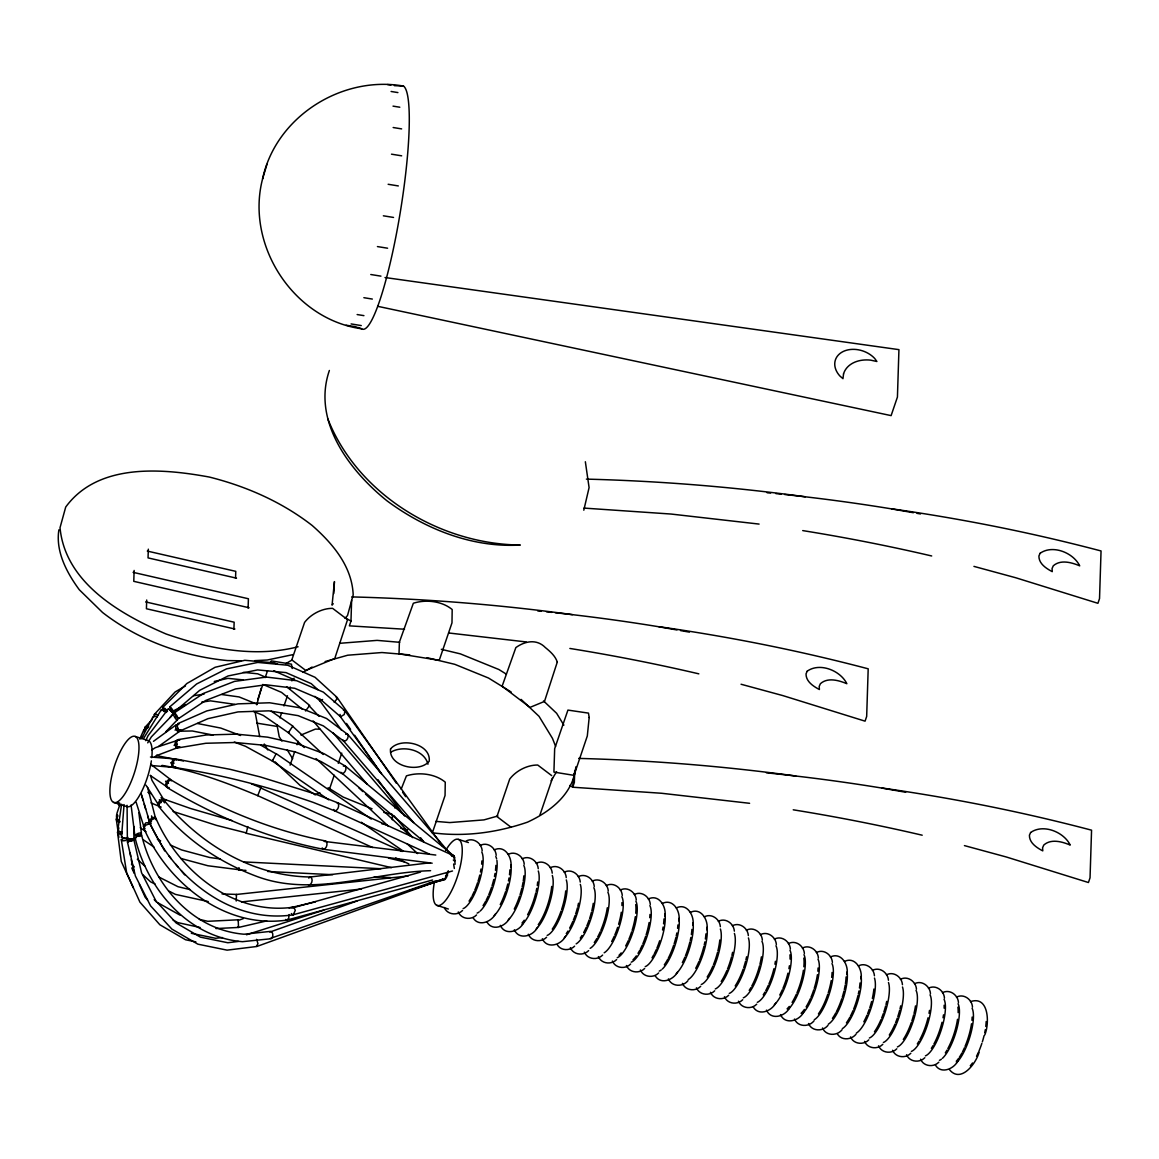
<?xml version="1.0" encoding="UTF-8"?>
<svg xmlns="http://www.w3.org/2000/svg" width="1159" height="1159" viewBox="0 0 1159 1159"><rect width="100%" height="100%" fill="white"/><g stroke="black" fill="none" stroke-linecap="round" stroke-linejoin="round"><path stroke-width="1.5" d="M448.388 872.684L448.243 870.742M347.526 619.732L334.748 658.529L305.788 670.467L291.822 659.891L304.585 622.412C310.916 614.082 322.115 608.272 332.604 608.345L346.555 618.92M134.125 570.431L133.778 581.34L249.084 607.751M146.7 600.014L146.425 608.75L234.9 629.018M148.323 549.163L148.048 557.899L236.508 578.167M233.915 629.178L234.147 622.195L145.672 601.927M235.538 578.327L235.77 571.344L147.294 551.076M248.098 608.098L248.403 598.754L133.097 572.343M404.505 629.221L349.366 625.86L350.974 621.137L351.626 600.376M392.293 819.775L392.466 814.763M574.096 773.343L572.734 787.222L661.557 793.263L749.598 803.303M574.734 770.387L574.342 782.484L572.734 787.222L569.721 785.44M333.792 593.495L334.444 581.601L332.053 605.128L333.227 603.709M236.219 901.021L236.479 894.458L408.156 875.987M455.11 864.266L454.85 861.34L453.314 860.021M127.983 837.421L124.882 838.638L121.492 837.421L124.071 804.563M236.378 895.168L236.465 894.415L222.064 893.951M179.978 729.692L179.283 731.561L158.58 746.425M238.986 867.613L238.711 870.047L245.954 870.395M122.246 832.22L119.797 832.104L117.827 830.148L121.594 804.245M119.609 802.97C120.536 807.649 112.09 818.413 119.638 820.717M454.328 868.453L453.633 864.02M237.899 920.565L243.361 918.58M445.737 878.652L445.679 875.682M340.094 714.408L340.195 716.407L381.514 773.69M984.759 1034.987C989.569 1024.005 989.264 995.219 970.503 1001.622M178.761 718.102L176.371 716.349L175.067 712.35L203.535 693.372L234.553 681.376L266.411 677.059L296.675 680.724L323.361 692.126L344.947 710.786L442.781 846.403M163.97 801.927L163.854 799.768L151.974 780.311L150.482 775.429M195.871 941.89L185.57 939.761L159.841 924.752L139.906 902.122L126.664 872.872L121.318 839.739L124.462 837.943M126.114 837.899C131.01 839.116 122.535 842.521 121.318 839.739M148.062 727.649L144.933 728.171L144.107 731.851M121.492 837.421L122.347 836.566M58.892 529.822C55.429 551.525 66.845 572.807 79.276 589.728L102.557 612.488C138.443 640.304 182.441 656.197 227.439 660.572L240.797 660.789M329.373 370.474C311.901 421.181 349.569 470.713 387.005 500.833C425.179 529.055 472.191 547.903 520.261 545.034C439.985 544.237 357.812 494.777 327.823 418.935M583.803 510.206L589.091 487.591L585.353 461.746M164.491 802.81C165.215 797.146 157.189 803.723 159.087 806.852C184.31 838.754 218.906 862.267 256.849 876.436C313.336 897.544 373.068 872.263 430.597 870.684M262.571 178.906C245.346 244.969 293.372 319.377 361.666 328.794A123.419 18.254 -80.8 0 0 399.232 218.443A123.419 18.254 -80.8 0 0 403.448 86.056C341.615 75.219 275.799 116.929 262.571 178.906L266.932 164.346M447.446 875.769L447.461 872.176M238.841 869.685L207.925 865.759L180.876 858.457M176.805 716.334C168.156 706.787 178.848 726.707 177.24 717.117M256.776 704.817L261.239 688.142M575.835 766.852C573.343 793.886 550.453 811.575 527.475 822.166C497.472 832.495 465.31 836.986 433.727 832.944M289.779 688.924L290.301 687.012M155.596 818.529L147.628 787.41M260.761 788.497L260.949 787.7L251.373 783.832M247.809 826.599L246.186 833.249L391.452 867.642M157.494 716.87L154.524 715.856L152.872 717.841M155.943 819.717C155.987 816.153 149.525 820.586 149.902 823.02C173.676 877.595 230.612 923.839 292.705 914.9L452.503 870.989M180.847 729.793C178.703 733.198 176.023 725.375 177.935 723.593L206.824 710.902L237.986 703.861L269.685 702.774L299.746 707.729L326.563 718.493L347.917 734.603L452.561 856.458M446.534 877.595L446.505 873.582M257.66 699.746L262.876 684.418M265.194 677.595L267.512 670.786M279.927 717.885L281.666 712.771M283.984 705.961L287.461 695.748M290.098 765.172L294.734 751.539M297.052 744.73L298.211 741.325M329.576 788.873L334.227 775.241M338.283 763.317L341.76 753.104M394.784 807.939L395.943 804.534M401.159 789.207L406.418 775.878C418.892 771.88 435.074 773.661 445.259 782.166L445.056 795.494L432.307 832.973M539.862 815.212L552.626 777.732M117.812 829.525L119 828.033M320.145 699.717L320.014 700.978L341.427 730.083M134.821 835.509C142.282 829.12 143.354 837.305 134.821 835.509L131.068 805.012M276.117 753.886L260.978 745.28M143.73 738.182L161.434 709.554L166.403 712.452M116.711 816.472L117.581 815.023M139.819 738.877L143.991 729.475M270.424 662.267L271.365 660.905L291.474 664.165L292.169 668.54M161.434 709.554L161.652 710.583M145.744 740.673L148.019 735.777L168.461 708.656L173.256 713.307L170.112 717.479M443.231 879.826L442.868 879.406M371.257 819.036L276.19 753.654L272.322 761.014L328.663 799.782M246.403 832.93L216.4 825.353L173.111 811.474M979.138 1052.01C976.371 1063.122 960.883 1083.824 949.482 1069.656M277.798 664.382L274.263 662.876L244.795 660.297L215.096 667.28L186.874 683.506L162.666 707.569L163.129 709.38L166.114 712.09M442.839 878.841L442.144 879.391M135.096 837.725L138.428 835.552L141.615 835.031C153.263 883.81 191.597 929.866 244.071 934.226L270.699 931.358C273.51 932.053 273.437 937.312 271.177 938.718L242.463 941.688C187.468 937.124 147.294 888.852 135.096 837.725L135.994 837.914M141.615 835.031L139.92 836.421M141.528 738.631L152.988 716.711M152.278 719.478L145.063 727.2L144.498 729.619M288.779 731.923L288.403 732.72L304.223 747.512M272.785 760.275L272.351 761.014L245.534 746.309L234.292 742.093M149.134 824.411L149.627 822.644L147.628 815.907M551.119 780.775L556.581 771.677M147.715 742.847L151.38 736.849L173.546 713.93M164.027 711.525L165.027 709.916M179.833 746.816L156.581 755.61L183.383 760.941M170.866 710.974L172.025 709.438M178.877 747.164C176.096 748.395 175.719 740.92 178.211 739.616L206.215 734.98L236.508 734.154L267.57 737.153L297.255 743.759L323.984 753.669L345.208 765.983L453.691 855.849M185.469 685.911L175.096 691.995L154.335 714.393L154.002 716.784M177.964 724.824C173.908 723.52 175.893 732.662 179.283 731.561M291.865 680.884L294.125 678.189M495.501 913.958C491.387 921.796 478.855 927.113 473.191 917.971M509.511 918.421C505.396 926.258 492.85 931.575 487.2 922.419M523.52 922.868C519.246 931.59 505.02 936.066 500.311 925.346M537.53 927.33C533.256 936.052 519.029 940.529 514.321 929.808M565.534 936.255C561.26 944.976 547.048 949.453 542.34 938.732M677.609 971.952C673.495 979.79 660.963 985.107 655.299 975.965M775.661 1003.187C771.546 1011.025 759.015 1016.342 753.364 1007.2M789.67 1007.649C785.396 1016.371 771.17 1020.833 766.476 1010.126M803.68 1012.111C799.406 1020.833 785.179 1025.295 780.485 1014.589M957.783 1061.18C953.654 1069.033 941.122 1074.35 935.472 1065.193M269.815 932.082L357.146 900.963M153.481 741.311L176.429 724.665M345.15 618.167L347.512 615.559L353.191 594.886C352.017 566.229 332.705 543.571 312.162 525.476C281.854 501.934 246.389 486.345 209.301 477.044C161.652 468.308 98.037 462.847 65.715 507.048L60.022 527.707C65.223 582.832 120.188 614.284 166.07 633.987C208.026 648.504 254.227 658.008 298.095 646.78M292.054 908.062L420.529 872.104M145.063 727.2L148.656 726.331M292.633 726.229L323.187 754.48M308.656 878.029L310.453 876.972L430.09 862.774M175.617 716.697L176.878 715.393M165.694 731.894L177.704 719.464M322.579 699.514L320.014 700.978L314.828 696.371M687.895 980.76C682.796 987.12 671.727 986.932 668.41 978.891M813.966 1020.92C808.881 1027.265 797.798 1027.077 794.494 1019.051M827.975 1025.382C822.876 1031.727 811.807 1031.539 808.504 1023.513M841.985 1029.829C836.885 1036.189 825.816 1036.001 822.513 1027.975M855.994 1034.292C851.314 1039.942 841.42 1040.811 837.406 1033.973M305.527 710.974L309.685 705.44L286.563 686.679M140.051 738.862L142.615 736.588M317.783 689.605L311.235 683.651L285.998 672.597L257.53 669.916L228.062 675.958L199.725 690.315L174.169 712.104L169.866 706.787L196.653 683.955L226.556 668.859L257.791 662.426L287.809 665.252L315.045 677.291L336.979 697.298L396.436 783.31M118.725 829.858L117.523 832.176L121.26 861.412L133.299 887.765M175.791 766.78C171.344 769.33 172.459 758.623 176.371 759.102L230.25 769.359L260.065 776.863L315.465 794.074L337.805 802.839L453.951 855.849L454.922 858.008M117.957 815.922L116.233 818.862L118.884 837.363M334.227 702.383L336.979 698.92L336.168 697.066M174.893 766.693L173.589 767.374L150.989 765.476M175.067 730.112L177.849 728.113M308.989 705.643L319 716.32M178.5 718.594L205.708 700.456L235.567 688.924L265.846 684.781L294.734 688.272L320.188 699.152L340.558 716.755L344.266 714.495L344.947 710.786M151.843 749.931L155.263 747.7L177.993 740.21M154.306 757.146L157.204 755.233L156.581 755.61M462.542 910.481C457.254 915.929 447.302 914.813 444.274 907.497M476.552 914.944C471.264 920.391 461.311 919.275 458.283 911.959M546.599 937.24C541.296 942.702 531.344 941.586 528.33 934.27M574.618 946.164C569.808 950.988 560.884 950.945 557.247 944.73M588.627 950.626C583.325 956.088 573.372 954.973 570.358 947.656M602.637 955.088C597.334 960.55 587.381 959.435 584.368 952.119M616.646 959.551C611.344 965.012 601.391 963.897 598.377 956.581M630.655 964.013C625.353 969.475 615.4 968.359 612.387 961.043M644.665 968.475C639.362 973.937 629.409 972.821 626.396 965.505M658.66 972.937C653.372 978.399 643.419 977.283 640.391 969.967M700.688 986.323C695.4 991.785 685.447 990.67 682.419 983.354M714.697 990.786C709.409 996.247 699.457 995.132 696.429 987.816M728.707 995.248C723.404 1000.71 713.451 999.594 710.438 992.278M742.716 999.71C737.414 1005.172 727.461 1004.056 724.447 996.74M756.726 1004.172C751.423 1009.634 741.47 1008.518 738.457 1001.202M868.786 1039.869C863.498 1045.317 853.546 1044.201 850.518 1036.899M882.796 1044.331C877.508 1049.779 867.555 1048.663 864.527 1041.361M896.805 1048.794C891.517 1054.241 881.564 1053.125 878.536 1045.809M910.815 1053.256C905.527 1058.703 895.574 1057.588 892.546 1050.271M924.824 1057.718C919.522 1063.165 909.569 1062.05 906.555 1054.733M938.833 1062.18C933.531 1067.627 923.578 1066.512 920.565 1059.196M176.834 740.108C174.357 741.818 174.357 746.976 177.255 748.221L177.849 748.135M442.448 879.362L256.834 946.483L227.092 950.148L197.856 944.165L171.88 929.098L150.583 905.874L135.357 875.943L127.374 841.709L133.951 840.13L141.572 872.785L155.9 900.905L176.11 922.941L200.435 937.153L227.83 942.745L238.464 941.427M133.951 840.13L127.374 841.709M285.737 663.687L291.894 660.108M302.89 672.394L312.061 667.062M390.655 752.278C402.593 744.962 424.353 749.496 427.975 764.216M293.256 914.842L295.313 910.293L293.662 907.135C233.857 915.798 178.993 871.293 156.088 818.718M164.694 850.952L149.757 823.643L145.599 825.266L143.817 828.236C167.591 882.81 224.527 929.054 286.606 920.116L288.663 918.435L289.142 914.552M324.187 841.391L435.798 855.052M154.335 714.393L156.19 714.103L158.29 715.364M172.314 711.438L185.846 704.513M169.185 787.584C164.39 788.873 167.809 778.805 171.474 780.21C218.964 808.649 271.047 830.279 325.462 840.941L326.027 841.144C328.113 843.535 326.693 848.62 323.535 849.315C268.366 838.508 215.56 816.573 167.418 787.729M343.354 766.128L345.208 765.983C347.106 768.46 345.165 773.241 342.079 773.69L320.797 761.434L295.284 751.959L266.005 745.44L235.393 742.499L205.838 743.267L178.921 747.758M466.193 840.999C473.321 837.102 481.709 843.216 482.202 850.851M451.952 855.979L453.951 855.849M480.203 845.462C487.316 841.564 495.719 847.678 496.211 855.313M494.212 849.924C505.049 844.505 512.611 858.008 510.829 867.425M508.221 854.386C515.335 850.489 523.738 856.602 524.23 864.237M522.231 858.848C529.344 854.936 537.733 861.065 538.24 868.699M536.24 863.31C543.354 859.399 551.742 865.527 552.235 873.162M550.25 867.772C557.363 863.861 565.751 869.989 566.244 877.624M564.259 872.234C571.373 868.323 579.761 874.451 580.253 882.086M578.269 876.697C585.382 872.785 593.77 878.913 594.263 886.548M592.278 881.159C599.391 877.247 607.78 883.375 608.272 891.01M606.287 885.621C613.401 881.709 621.789 887.837 622.282 895.472M620.282 890.083C627.41 886.171 635.798 892.3 636.291 899.935M634.292 894.545C641.42 890.634 649.808 896.762 650.3 904.397M648.301 899.007C659.138 893.589 666.715 907.077 664.918 916.508M662.311 903.469C673.147 898.051 680.71 911.539 678.928 920.97M676.32 907.932C687.157 902.513 694.719 916.001 692.937 925.433M690.329 912.394C701.166 906.975 708.728 920.463 706.947 929.895M704.339 916.856C711.452 912.944 719.855 919.073 720.347 926.693M718.348 921.318C725.462 917.406 733.85 923.535 734.357 931.155M732.358 925.78C739.471 921.869 747.859 927.997 748.352 935.617M746.367 930.242C753.48 926.331 761.869 932.444 762.361 940.079M760.376 934.69C767.49 930.793 775.878 936.907 776.371 944.542M774.386 939.152C781.499 935.255 789.887 941.369 790.38 949.004M788.395 943.614C795.509 939.717 803.897 945.831 804.389 953.466M802.405 948.076C809.518 944.179 817.906 950.293 818.399 957.928M816.4 952.539C823.527 948.641 831.916 954.755 832.408 962.39M830.409 957.001C841.246 951.597 848.823 965.085 847.026 974.516M844.418 961.463C855.255 956.059 862.832 969.547 861.036 978.978M858.428 965.925C865.556 962.028 873.944 968.142 874.437 975.777M872.437 970.387C879.565 966.49 887.953 972.604 888.446 980.239M886.447 974.849C893.56 970.952 901.963 977.066 902.455 984.701M900.456 979.312C907.569 975.414 915.972 981.528 916.465 989.163M914.465 983.774C921.579 979.877 929.967 985.99 930.474 993.625M928.475 988.236C935.588 984.339 943.977 990.452 944.469 998.087M942.484 992.698C949.598 988.801 957.986 994.915 958.479 1002.549M956.494 997.16C963.607 993.263 971.995 999.377 972.488 1007.012M345.701 734.328L347.526 734.169M180.34 730.807L207.925 718.681L238.015 711.901L268.859 710.844L298.124 715.654L323.375 725.911L343.658 741.065C346.715 741.717 348.931 737.182 347.917 734.603M300.934 735.052L315.422 729.083L319.927 729.199M315.103 794.842L319.927 792.857M451.257 855.371L453.241 855.342M162.666 707.569L165.215 708.584L167.49 711.568M177.935 723.593L179.239 723.911M174.038 745.28L177.341 744.121M436.059 880.753L270.235 938.457M246.49 934.762L323.796 910.163M407.693 891.01L445.375 879.015M176.24 759.985L175.27 758.986C171.706 758.957 170.272 765.273 172.966 767.287L173.589 767.374M325.128 661.557L347.729 655.212L381.934 652.531L409.764 654.893M497.877 815.979L483.955 819.891L449.75 822.571L435.842 821.383M122.028 833.727L119.536 833.929L117.523 832.176M287.171 920.058L432.568 880.014M289.098 908.004L315.48 901.89M266.715 920.912L238.522 927.446L215.907 928.562M428.888 883.404L444.752 879.739L444.781 878.305M160.695 807.099L159.087 806.852M214.27 681.449L227.946 678.348L243.318 679.913M293.155 654.589L267.251 660.007L254.647 660.659M120.217 821.789L117.769 821.615L116.32 819.717M127.084 805.302L127.36 839.362L133.937 838.609L133.836 826.367M343.455 710.424L344.571 710.453M151.481 821.717L149.352 821.18L141.224 793.64M193.741 695.69L204.056 694.154M201.666 702.151L210.46 700.847L234.828 704.353M178.211 739.616L179.674 740.253M130.373 839.073L127.403 839.377M130.924 838.913L133.937 838.609M241.449 901.905L361.463 889.025M436.697 880.956L443.781 879.464M222.485 937.573L215.545 938.283L191.336 933.299M336.617 802.68L337.805 802.839C339.804 805.317 338.124 810.329 334.951 810.923L333.647 809.504M339.775 643.303L377.095 640.376L399.696 642.303M151.177 823.397L149.902 823.02M145.092 828.627L143.817 828.236M403.448 86.056L394.321 85.65M178.196 731.228L192.278 730.981L213.053 735.052M150.467 757.015L174.647 758.899M257.834 795.668L257.762 795.668C226.845 782.861 195.205 770.706 161.999 765.404M167.649 787.294L150.25 775.458M208.243 901.572L175.429 894.386L169.214 891.257M586.382 479.116C659.601 480.999 732.691 486.881 805.259 496.791M351.742 596.914C425.541 598.783 499.239 604.65 572.387 614.647M578.674 758.406C651.3 760.29 723.796 766.186 795.755 776.008M243.665 861.905L380.934 868.714M267.642 871.481L332.705 874.712M374.285 876.769L390.554 877.58M584.006 508.091L671.061 514.045L759.087 524.085M448.779 632.988L526.229 641.941M243.404 672.35L257.718 673.814L265.802 677.276M170.619 762.781L174.125 763.129M432.162 863.194L323.535 849.315L322.188 847.939M221.818 694.531L239.116 696.936L257.081 704.223M220.369 858.978L209.634 857.486L181.615 849.938L170.33 845.041M385.005 277.523L898.935 349.641L897.428 397.059L891.112 415.617L377.762 306.324M891.72 508.83C962.231 518.826 1032.176 532.778 1101.05 550.96L1099.529 598.58L1097.921 603.303L1015.733 577.747L973.937 566.389M658.848 626.686C729.373 636.682 799.319 650.648 868.192 668.815L866.671 716.436L865.063 721.159L782.876 695.603L741.065 684.245M882.231 788.048C952.741 798.044 1022.687 812.01 1091.561 830.177L1090.039 877.798L1088.431 882.521L1006.244 856.965L964.433 845.606M387.541 84.549L390.931 85.1M391.105 91.474L397.899 92.575M393.031 106.135L399.812 107.222M393.162 127.519L401.637 128.895M391.496 154.176L401.666 155.828M388.149 184.281L398.319 185.933M383.354 215.806L393.524 217.443M377.428 246.577L387.599 248.214M370.779 274.509L380.949 276.146M363.868 297.689L372.343 299.065M357.146 314.553L363.926 315.639M351.09 323.926L361.26 325.578M346.106 325.201L356.277 326.852M256.921 723.144L277.015 726.403M174.067 767.403C221.412 774.589 267.946 786.7 313.162 802.376L334.951 810.923M913.393 512.713L890.271 508.671A1268.12 820.021 -0.3 0 0 784.614 494.502M916.957 513.336L920.507 513.959M676.972 629.96L657.399 626.526A1268.12 820.021 -0.3 0 0 555.233 612.734M680.536 630.583L689.431 632.133M905.686 792.249L880.782 787.888A1268.12 820.021 -0.3 0 0 766.374 772.821M197.421 723.491L220.775 728.069L240.55 735.487M199.319 919.391L207.809 921.304L238.203 919.797L238.522 927.446L238.146 926.678M200.101 927.49L177.733 922.593L173.039 919.985M388.511 858.095L404.259 861.832M441.318 649.315L460.355 653.864L498.863 669.511L506.324 674.118M427.106 657.704L454.792 664.324L488.475 678.015L511.162 692.01M383.817 812.416L392.466 814.487M381.717 823.716L386.903 824.947M400.753 828.265L407.664 829.916M190.25 889.663L177.979 886.693L158.87 877.03M120.275 805.621L118.769 804.969L117.682 802.477M256.472 946.381L257.964 943.687L256.588 939.326M231.945 820.558L190.366 808.431L165.433 799.667M159.319 806.084L145.962 785.165M135.284 736.472A34.712 10.518 -72.3 0 1 127.374 789.598A34.712 10.518 -72.3 0 1 110.627 782.18A34.712 10.518 -72.3 0 1 135.284 736.472L148.424 740.644A34.712 10.518 -72.3 0 1 151.771 757.696M458.573 839.435L468.424 842.564M113.568 802.376L126.708 806.548A34.712 10.518 -72.3 0 0 151.365 760.84M436.856 905.338L448.345 909.004M453.589 857.312L455.313 860.659M308.424 884.94L308.975 885.128C312.119 884.476 313.437 878.493 310.453 876.972C253.372 876.45 199.928 844.216 164.477 800.797M357.624 327.331L361.666 328.794M292.705 914.9L291.373 913.553M286.606 920.116L285.636 919.449M253.299 711.38L263.325 715.436L288.403 732.72L292.792 726.056L271.206 711.177M372.082 808.808L343.209 797.088L328.084 787.743M147.845 792.278L151.134 793.654M160.985 797.783L165.911 799.855M150.989 802.897L160.985 807.084M263.455 684.65L281.492 692.372L302.166 709.091M157.421 839.449L160.652 840.84M273.799 670.757L294.777 679.985M402.26 851.488L260.717 787.975L257.762 795.668L372.691 847.548M395.683 857.921L408.823 863.861M334.386 810.706L429.192 853.98M171.271 780.847L170.04 779.326C166.809 779.529 164.535 784.397 166.432 787.033M144.006 827.004L136.154 802.303M155.263 884.201L150.612 881.84L143.108 874.958M173.256 713.307L168.461 708.656M157.769 902.716L180.123 915.19M344.947 617.588L350.974 621.137M314.915 794.538L299.993 785.309L275.045 761.782M140.268 827.743L145.991 831.655M143.745 840.087L154.017 847.099M361.289 822.238L402.796 850.793M170.605 779.587L150.728 764.288M165.592 781.209L168.519 783.31M119.696 804.621L118.102 802.535M551.67 775.603L537.718 765.027C527.229 764.954 516.03 770.749 509.699 779.094L496.95 816.573L510.902 827.149M423.122 840.956L340.847 772.285M163.854 799.768C160.985 797.986 157.146 802.723 158.305 805.548M156.277 901.876L154.205 899.587M137.327 859.239L145.078 866.338M134.357 866.918L131.431 864.165M358.855 787.845L362.81 791.554M365.462 794.031L410.373 836.045M316.088 758.609L388.598 826.439M407.041 843.709L417.588 853.575M543.513 700.92L556.639 713.307L563.868 725.157M521.072 699.384L539.036 716.334L552.466 738.37L555.596 746.309M169.866 706.787L174.169 712.104M343.035 740.007L343.658 741.065M147.555 899.964L145.194 897.283L139.355 884.404M343.267 740.644L413.633 822.586M333.097 732.85L401.246 812.705M313.118 720.927L367.026 784.092M393.988 815.69L412.734 837.653M169.142 856.269L171.373 858.935M175.82 864.252L178.037 866.903M181.383 870.887L184.716 874.886M377.848 779.587L404.621 815.994M420.688 837.827L423.904 842.187M155.712 817.428L151.916 817.588L149.352 821.18M149.627 822.644L145.831 822.818L143.267 826.396M402.579 792.205L405.664 796.653M346.483 723.433L350.569 729.344M354.654 735.27L380.21 772.227M281.898 741.137L279.218 736.718L277.001 724.897M287.273 749.945L292.647 758.754M264.209 744.006L267.816 749.931M159.334 799.768L161.072 802.665M131.778 867.975L134.009 872.872M134.256 873.133L131.257 859.79M151.525 815.893L152.539 819.297M141.659 795.668L143.151 800.724M144.151 804.1L145.643 809.156M254.994 711.496L259.703 736.602M127.881 838.826L128.446 842.318M130.127 852.807L130.692 856.298M120.739 831.611L121.202 835.175M138.848 812.604L141.441 833.596M138.124 834.552L138.356 836.378M130.648 838.986L130.663 840.927M621.861 896.66A30.858 9.359 -72.3 0 1 619.326 926.49A30.858 9.359 -72.3 0 1 604.172 952.799M635.712 904.571A30.858 9.359 -72.3 0 1 635.755 913.22M635.32 916.682A30.858 9.359 -72.3 0 1 632.133 930.3M631.655 931.836A30.858 9.359 -72.3 0 1 628.859 939.283M628.25 940.688A30.858 9.359 -72.3 0 1 625.672 945.961M621.181 952.901A30.858 9.359 -72.3 0 1 618.993 955.291M607.852 892.198A30.858 9.359 -72.3 0 1 605.317 922.042A30.858 9.359 -72.3 0 1 590.163 948.337M621.934 902.644A30.858 9.359 -72.3 0 1 621.948 905.541M621.311 912.22A30.858 9.359 -72.3 0 1 618.602 924.288M617.646 927.374A30.858 9.359 -72.3 0 1 614.849 934.82M614.241 936.226A30.858 9.359 -72.3 0 1 611.662 941.514M552.278 875.436A30.858 9.359 -72.3 0 1 549.67 902.89A30.858 9.359 -72.3 0 1 536.211 928.924M565.708 890.909A30.858 9.359 -72.3 0 1 561.608 909.525M561.086 911.046A30.858 9.359 -72.3 0 1 552.264 929.127M693.01 922.81A30.858 9.359 -72.3 0 1 676.291 973.546M705.918 933.879A30.858 9.359 -72.3 0 1 705.367 938.993M704.875 941.89A30.858 9.359 -72.3 0 1 704.252 944.918M703.89 946.425A30.858 9.359 -72.3 0 1 699.485 960.159M698.906 961.593A30.858 9.359 -72.3 0 1 695.719 968.272M944.049 999.275A30.858 9.359 -72.3 0 1 941.094 1030.394A30.858 9.359 -72.3 0 1 925.404 1055.863M957.899 1007.185A30.858 9.359 -72.3 0 1 958.145 1012.618M957.522 1019.297A30.858 9.359 -72.3 0 1 947.859 1048.591M947.033 1050.083A30.858 9.359 -72.3 0 1 945.338 1052.821M761.941 941.282A30.858 9.359 -72.3 0 1 758.986 972.387A30.858 9.359 -72.3 0 1 743.296 997.856M775.4 961.289A30.858 9.359 -72.3 0 1 774.922 964.201M773.937 968.736A30.858 9.359 -72.3 0 1 768.939 983.904M768.33 985.309A30.858 9.359 -72.3 0 1 765.751 990.583M764.926 992.075A30.858 9.359 -72.3 0 1 763.23 994.828M734.386 933.43A30.858 9.359 -72.3 0 1 730.547 964.737A30.858 9.359 -72.3 0 1 715.277 988.946M746.599 956.783A30.858 9.359 -72.3 0 1 745.918 959.811M745.541 961.347A30.858 9.359 -72.3 0 1 743.716 967.533M743.194 969.04A30.858 9.359 -72.3 0 1 735.212 985.903M481.782 852.039A30.858 9.359 -72.3 0 1 478.826 883.158A30.858 9.359 -72.3 0 1 463.122 908.627M495.878 865.396A30.858 9.359 -72.3 0 1 495.472 870.308M495.009 873.495A30.858 9.359 -72.3 0 1 494.458 876.465M493.763 879.507A30.858 9.359 -72.3 0 1 492.053 885.693M491.561 887.214A30.858 9.359 -72.3 0 1 488.779 894.661M488.171 896.066A30.858 9.359 -72.3 0 1 486.244 900.108M485.592 901.354A30.858 9.359 -72.3 0 1 483.057 905.585M635.871 901.122A30.858 9.359 -72.3 0 1 632.915 932.242A30.858 9.359 -72.3 0 1 617.225 957.711M649.967 914.465A30.858 9.359 -72.3 0 1 649.75 917.682M649.098 922.578A30.858 9.359 -72.3 0 1 646.143 934.762M645.65 936.298A30.858 9.359 -72.3 0 1 642.868 943.745M642.26 945.15A30.858 9.359 -72.3 0 1 640.333 949.178M639.681 950.423A30.858 9.359 -72.3 0 1 638.001 953.335M636.32 955.885A30.858 9.359 -72.3 0 1 633.002 959.753M580.297 884.36A30.858 9.359 -72.3 0 1 577.689 911.814A30.858 9.359 -72.3 0 1 564.23 937.848M593.292 903.296A30.858 9.359 -72.3 0 1 591.829 910.742M591.438 912.263A30.858 9.359 -72.3 0 1 589.627 918.45M589.105 919.971A30.858 9.359 -72.3 0 1 586.831 925.896M586.222 927.301A30.858 9.359 -72.3 0 1 583.643 932.589M581.977 935.487A30.858 9.359 -72.3 0 1 580.282 938.051M789.96 950.206A30.858 9.359 -72.3 0 1 788.192 977.457A30.858 9.359 -72.3 0 1 774.342 1004.781M803.81 958.102A30.858 9.359 -72.3 0 1 803.853 966.751M803.419 970.213A30.858 9.359 -72.3 0 1 796.957 992.828M796.349 994.234A30.858 9.359 -72.3 0 1 792.09 1002.419M789.279 1006.447A30.858 9.359 -72.3 0 1 787.091 1008.837M847.099 971.894A30.858 9.359 -72.3 0 1 842.173 1001.709A30.858 9.359 -72.3 0 1 828.308 1024.179M860.007 982.962A30.858 9.359 -72.3 0 1 859.456 988.062M858.964 990.974A30.858 9.359 -72.3 0 1 858.341 993.987M857.993 995.509A30.858 9.359 -72.3 0 1 853.589 1009.228M852.995 1010.677A30.858 9.359 -72.3 0 1 850.46 1016.11M849.808 1017.356A30.858 9.359 -72.3 0 1 846.432 1022.817M566.287 879.898A30.858 9.359 -72.3 0 1 562.448 911.206A30.858 9.359 -72.3 0 1 547.178 935.4M578.5 903.238A30.858 9.359 -72.3 0 1 577.819 906.28M577.443 907.801A30.858 9.359 -72.3 0 1 575.617 913.987M575.096 915.509A30.858 9.359 -72.3 0 1 573.415 920M572.821 921.434A30.858 9.359 -72.3 0 1 569.634 928.127M567.968 931.025A30.858 9.359 -72.3 0 1 566.273 933.589M649.88 905.585A30.858 9.359 -72.3 0 1 646.925 936.704A30.858 9.359 -72.3 0 1 631.235 962.173M663.977 918.928A30.858 9.359 -72.3 0 1 663.571 923.853M663.107 927.041A30.858 9.359 -72.3 0 1 662.557 930.011M659.659 940.76A30.858 9.359 -72.3 0 1 656.878 948.207M656.269 949.612A30.858 9.359 -72.3 0 1 654.342 953.64M653.69 954.886A30.858 9.359 -72.3 0 1 652.01 957.798M538.269 870.974A30.858 9.359 -72.3 0 1 535.661 898.428A30.858 9.359 -72.3 0 1 522.202 924.462M551.698 886.447A30.858 9.359 -72.3 0 1 538.254 924.665M707.019 927.272A30.858 9.359 -72.3 0 1 702.079 957.088A30.858 9.359 -72.3 0 1 688.229 979.572M719.797 939.992A30.858 9.359 -72.3 0 1 717.899 950.887M717.522 952.423A30.858 9.359 -72.3 0 1 713.495 964.621M712.901 966.055A30.858 9.359 -72.3 0 1 707.193 976.979M593.843 887.736A30.858 9.359 -72.3 0 1 591.307 917.58A30.858 9.359 -72.3 0 1 576.153 943.875M607.302 907.758A30.858 9.359 -72.3 0 1 600.84 930.358M600.232 931.764A30.858 9.359 -72.3 0 1 597.653 937.051M596.827 938.529A30.858 9.359 -72.3 0 1 594.292 942.499M679 918.348A30.858 9.359 -72.3 0 1 662.282 969.083M661.224 969.967A30.858 9.359 -72.3 0 1 659.239 971.097M691.909 929.417A30.858 9.359 -72.3 0 1 691.358 934.531M690.865 937.428A30.858 9.359 -72.3 0 1 690.242 940.456M689.88 941.963A30.858 9.359 -72.3 0 1 685.491 955.697M684.897 957.131A30.858 9.359 -72.3 0 1 682.361 962.564M861.108 976.356A30.858 9.359 -72.3 0 1 856.168 1006.171A30.858 9.359 -72.3 0 1 842.318 1028.641M873.886 989.062A30.858 9.359 -72.3 0 1 872.35 998.45M871.611 1001.506A30.858 9.359 -72.3 0 1 869.786 1007.678M869.279 1009.199A30.858 9.359 -72.3 0 1 867.598 1013.69M867.004 1015.139A30.858 9.359 -72.3 0 1 863.817 1021.818M874.466 978.051A30.858 9.359 -72.3 0 1 871.061 1008.084A30.858 9.359 -72.3 0 1 856.327 1033.104M886.693 1001.405A30.858 9.359 -72.3 0 1 885.998 1004.433M885.621 1005.969A30.858 9.359 -72.3 0 1 883.795 1012.14M883.288 1013.661A30.858 9.359 -72.3 0 1 881.608 1018.153M881.014 1019.601A30.858 9.359 -72.3 0 1 874.451 1031.742M888.475 982.513A30.858 9.359 -72.3 0 1 884.636 1013.821A30.858 9.359 -72.3 0 1 869.366 1038.015M900.688 1005.853A30.858 9.359 -72.3 0 1 900.007 1008.895M899.63 1010.431A30.858 9.359 -72.3 0 1 897.805 1016.602M897.298 1018.124A30.858 9.359 -72.3 0 1 895.603 1022.615M895.023 1024.063A30.858 9.359 -72.3 0 1 889.301 1034.973M775.951 945.744A30.858 9.359 -72.3 0 1 772.995 976.849A30.858 9.359 -72.3 0 1 757.305 1002.318M789.945 954.857A30.858 9.359 -72.3 0 1 790.047 959.087M789.409 965.751A30.858 9.359 -72.3 0 1 788.931 968.663M787.946 973.198A30.858 9.359 -72.3 0 1 782.948 988.366M782.339 989.772A30.858 9.359 -72.3 0 1 779.761 995.045M523.796 865.425A30.858 9.359 -72.3 0 1 522.028 892.691A30.858 9.359 -72.3 0 1 508.193 920M537.689 881.985A30.858 9.359 -72.3 0 1 537.269 885.447M536.776 888.359A30.858 9.359 -72.3 0 1 536.153 891.372M535.791 892.894A30.858 9.359 -72.3 0 1 527.606 914.741M524.245 920.203A30.858 9.359 -72.3 0 1 522.014 922.97M817.979 959.13A30.858 9.359 -72.3 0 1 816.211 986.381A30.858 9.359 -72.3 0 1 802.361 1013.705M832.075 972.473A30.858 9.359 -72.3 0 1 831.684 977.385M831.206 980.572A30.858 9.359 -72.3 0 1 828.25 992.77M827.772 994.292A30.858 9.359 -72.3 0 1 818.428 1013.893M664.991 913.886A30.858 9.359 -72.3 0 1 659.601 944.947A30.858 9.359 -72.3 0 1 645.23 966.635M677.899 924.954A30.858 9.359 -72.3 0 1 677.58 928.316M676.856 932.966A30.858 9.359 -72.3 0 1 676.233 935.994M675.885 937.501A30.858 9.359 -72.3 0 1 674.161 943.687M673.669 945.222A30.858 9.359 -72.3 0 1 668.352 958.102M667.7 959.348A30.858 9.359 -72.3 0 1 664.324 964.81M930.04 994.813A30.858 9.359 -72.3 0 1 927.099 1025.932A30.858 9.359 -72.3 0 1 911.394 1051.401M944.121 1005.259A30.858 9.359 -72.3 0 1 944.136 1008.171M943.513 1014.835A30.858 9.359 -72.3 0 1 943.02 1017.747M942.035 1022.281A30.858 9.359 -72.3 0 1 933.85 1044.129M933.024 1045.621A30.858 9.359 -72.3 0 1 931.329 1048.359M916.03 990.351A30.858 9.359 -72.3 0 1 913.089 1021.47A30.858 9.359 -72.3 0 1 897.385 1046.939M929.504 1010.373A30.858 9.359 -72.3 0 1 929.011 1013.285M928.026 1017.819A30.858 9.359 -72.3 0 1 919.84 1039.666M919.015 1041.159A30.858 9.359 -72.3 0 1 917.32 1043.897M445.693 850.518A34.712 10.518 -72.3 0 1 462.238 851.879A34.712 10.518 -72.3 0 1 444.303 901.905A34.712 10.518 -72.3 0 1 434.451 881.883M831.988 963.593A30.858 9.359 -72.3 0 1 829.438 993.422A30.858 9.359 -72.3 0 1 814.299 1019.717M846.084 976.936A30.858 9.359 -72.3 0 1 845.447 983.6M845.215 985.034A30.858 9.359 -72.3 0 1 844.331 989.525M843.984 991.046A30.858 9.359 -72.3 0 1 842.26 997.233M841.767 998.754A30.858 9.359 -72.3 0 1 836.45 1011.648M835.798 1012.894A30.858 9.359 -72.3 0 1 832.437 1018.355M495.777 856.501A30.858 9.359 -72.3 0 1 496.617 858.877M496.892 860.355A30.858 9.359 -72.3 0 1 480.174 911.075M479.116 911.959A30.858 9.359 -72.3 0 1 477.131 913.089M509.873 869.858A30.858 9.359 -72.3 0 1 509.482 874.77M509.018 877.957A30.858 9.359 -72.3 0 1 508.453 880.927M507.772 883.969A30.858 9.359 -72.3 0 1 506.063 890.141M505.57 891.677A30.858 9.359 -72.3 0 1 500.253 904.571M958.058 1003.737A30.858 9.359 -72.3 0 1 956.291 1031.003A30.858 9.359 -72.3 0 1 942.455 1058.312M941.398 1059.196A30.858 9.359 -72.3 0 1 939.413 1060.326M972.155 1017.08A30.858 9.359 -72.3 0 1 971.952 1020.297M971.517 1023.759A30.858 9.359 -72.3 0 1 965.056 1046.36M964.447 1047.765A30.858 9.359 -72.3 0 1 962.521 1051.807M961.869 1053.053A30.858 9.359 -72.3 0 1 959.348 1057.283M958.507 1058.515A30.858 9.359 -72.3 0 1 956.276 1061.282M902.484 986.975A30.858 9.359 -72.3 0 1 898.645 1018.283A30.858 9.359 -72.3 0 1 883.375 1042.477M915.494 1005.911A30.858 9.359 -72.3 0 1 914.016 1013.357M913.64 1014.878A30.858 9.359 -72.3 0 1 911.814 1021.065M911.307 1022.586A30.858 9.359 -72.3 0 1 903.31 1039.435M720.376 928.982A30.858 9.359 -72.3 0 1 716.537 960.275A30.858 9.359 -72.3 0 1 701.267 984.484M732.589 952.321A30.858 9.359 -72.3 0 1 731.909 955.349M731.532 956.885A30.858 9.359 -72.3 0 1 727.504 969.083M726.91 970.518A30.858 9.359 -72.3 0 1 721.202 981.441M481.869 860.934A30.858 9.359 -72.3 0 1 481.651 864.136M480.999 869.033A30.858 9.359 -72.3 0 1 480.449 872.003M479.768 875.045A30.858 9.359 -72.3 0 1 478.044 881.231M477.551 882.752A30.858 9.359 -72.3 0 1 474.77 890.199M474.161 891.619A30.858 9.359 -72.3 0 1 472.235 895.646M471.583 896.892A30.858 9.359 -72.3 0 1 469.047 901.122M748.395 937.892A30.858 9.359 -72.3 0 1 744.556 969.199A30.858 9.359 -72.3 0 1 729.286 993.408M761.405 956.827A30.858 9.359 -72.3 0 1 759.927 964.274M759.551 965.809A30.858 9.359 -72.3 0 1 751.742 986.121M750.916 987.613A30.858 9.359 -72.3 0 1 749.221 990.365M972.068 1008.2A30.858 9.359 -72.3 0 1 970.3 1035.465A30.858 9.359 -72.3 0 1 956.465 1062.774M986.164 1021.543A30.858 9.359 -72.3 0 1 985.773 1026.468M985.309 1029.656A30.858 9.359 -72.3 0 1 984.744 1032.626M984.063 1035.668A30.858 9.359 -72.3 0 1 982.354 1041.84M981.861 1043.375A30.858 9.359 -72.3 0 1 979.065 1050.822M978.457 1052.227A30.858 9.359 -72.3 0 1 976.53 1056.269M972.517 1062.977A30.858 9.359 -72.3 0 1 970.286 1065.744M510.902 864.817A30.858 9.359 -72.3 0 1 494.183 915.538M523.81 875.871A30.858 9.359 -72.3 0 1 523.26 880.985M523.028 882.419A30.858 9.359 -72.3 0 1 522.144 886.91M521.782 888.431A30.858 9.359 -72.3 0 1 520.072 894.603M519.58 896.139A30.858 9.359 -72.3 0 1 514.263 909.033M803.969 954.668A30.858 9.359 -72.3 0 1 802.202 981.919A30.858 9.359 -72.3 0 1 788.352 1009.243M818.066 968.011A30.858 9.359 -72.3 0 1 817.863 971.213M817.428 974.676A30.858 9.359 -72.3 0 1 814.241 988.308M813.763 989.829A30.858 9.359 -72.3 0 1 810.967 997.291M810.358 998.696A30.858 9.359 -72.3 0 1 806.099 1006.881M804.418 1009.431A30.858 9.359 -72.3 0 1 801.101 1013.299M767.113 492.749A1268.12 820.021 -0.3 0 1 770.619 493.082M775.864 493.604A1268.12 820.021 -0.3 0 1 781.108 494.14M802.723 530.59A1267.12 830.308 4 0 1 931.691 555.972M793.234 809.808A1267.12 830.308 4 0 1 922.202 835.204M537.747 610.938A1268.12 820.021 -0.3 0 1 541.253 611.286M546.497 611.822A1268.12 820.021 -0.3 0 1 551.742 612.372M569.866 648.446A1267.12 830.308 4 0 1 698.834 673.843M589.178 717.493L587.309 735.965L574.024 775.357L553.915 772.097L554.668 748.685L567.924 710.09L588.482 713.118L589.178 717.493M557.291 662.05L544.498 701.412L530.011 707.381L502.108 686.229L515.856 647.591C525.128 640.927 536.82 638.826 545.295 647.504C550.134 651.474 555.291 655.907 557.291 662.05M399.391 642.115L399.015 653.821L439.232 660.34L451.981 622.861L452.184 609.533C441.999 601.028 425.817 599.246 413.343 603.245L399.391 642.115M843.535 373.893L842.97 378.674L839.956 376.067A23.137 17.226 18.8 0 1 842.883 351.655A23.137 17.226 18.8 0 1 874.712 358.479L876.899 361.492L870.626 360.145A29.656 22.064 18.8 0 0 843.535 373.893M390.54 748.931C388.395 766.345 419.08 773.444 429.192 761.275C431.336 743.861 400.652 736.762 390.54 748.931M807.229 671.162L806.041 673.843C805.867 681.535 813.386 686.345 819.413 689.533L819.196 686.403L820.398 683.709C827.656 677.131 838.797 680.333 846.852 683.709C840.434 670.525 819.79 662.209 807.229 671.162M1040.101 553.292L1038.913 555.987C1038.725 563.665 1046.244 568.489 1052.271 571.662L1052.068 568.533L1053.256 565.838C1060.528 559.275 1071.669 562.463 1079.71 565.838C1073.306 552.669 1052.662 544.353 1040.101 553.292M1030.612 832.524L1029.424 835.204C1029.235 842.897 1036.754 847.707 1042.781 850.894L1042.578 847.765L1043.766 845.07C1051.039 838.493 1062.18 841.68 1070.221 845.07C1063.817 831.887 1043.172 823.571 1030.612 832.524"/></g></svg>
